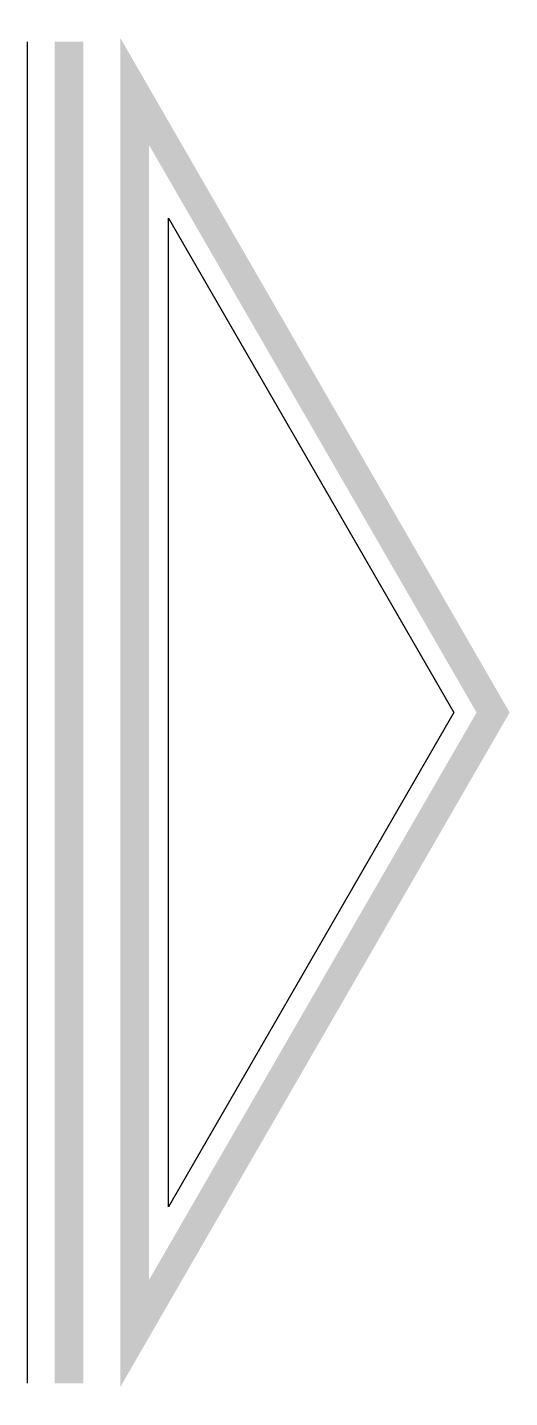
# Model space of a CAD drawing. Header units: metres. Extents: x -0.04 to 0.46, y -0.72 to 0.72.
import ezdxf

# ---------------------------------------------------------------- set-up
doc = ezdxf.new("R2010")
doc.units = ezdxf.units.M

msp = doc.modelspace()

# ---------------------------------------------------------------- linework, layer by layer
msp.add_line((-0.0435, -0.7022), (-0.0435, 0.7022))
at = {"const_width": 0.03}
msp.add_lwpolyline([(0, -0.7022), (0, 0.7022)], dxfattribs=at)
msp.add_lwpolyline([(0.0689, 0.65), (0.4442, 0), (0.0689, -0.65)], close=True, dxfattribs=at)
msp.add_lwpolyline([(0.1043, 0.5176), (0.4032, 0), (0.1043, -0.5176)], close=True)

doc.saveas('drawing.dxf')
